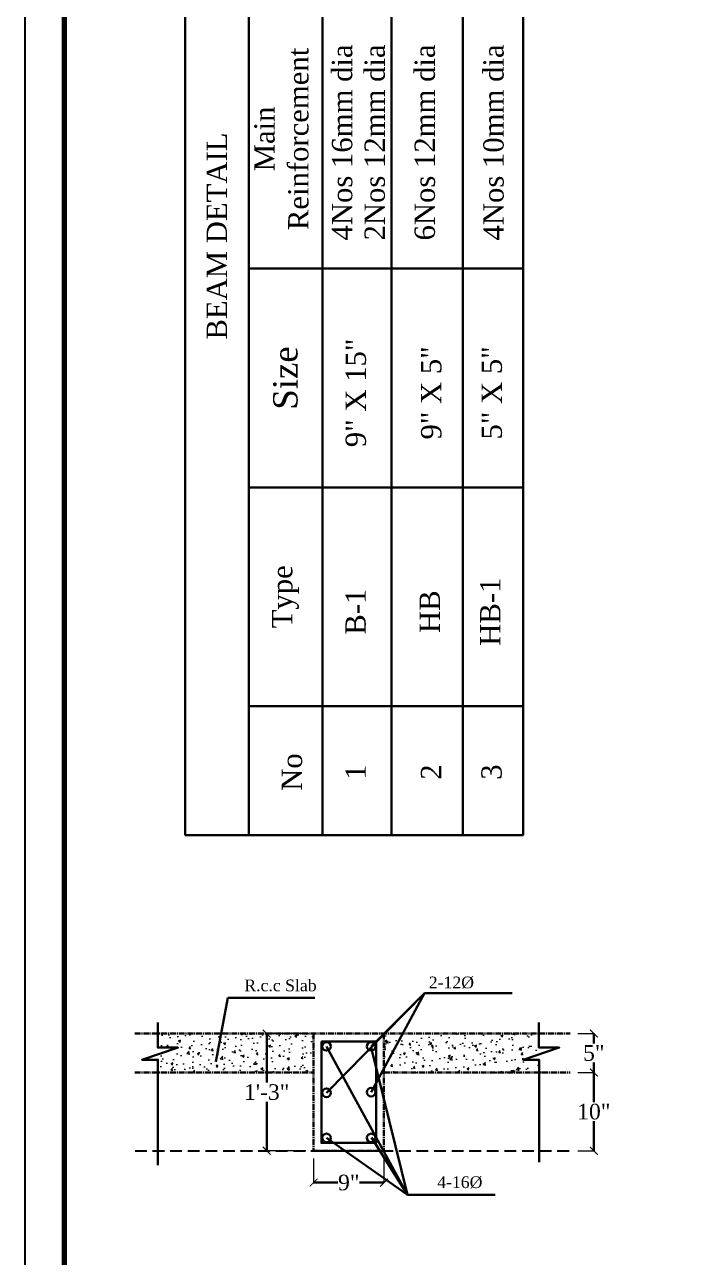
# Model space of a CAD drawing. Header units: millimetres. Extents: x -6808 to 215771, y -89660 to -16303.
# Drawn here: x 100113 to 100410, y -48018 to -47468 of the extents above; entities that cross this region are included whole.
import ezdxf

# ---------------------------------------------------------------- set-up
doc = ezdxf.new("R2010")
doc.units = ezdxf.units.MM
doc.header["$PDMODE"] = 35
doc.linetypes.add('CENTER2', pattern=[1.125, 0.75, -0.125, 0.125, -0.125])
doc.linetypes.add('DASHED', pattern=[0.75, 0.5, -0.25])
doc.layers.get('0').update_dxf_attribs({"color": 8})
doc.layers.add('beam', color=6, linetype='CENTER2', lineweight=30)
doc.layers.add('STEEL', color=1, linetype='Continuous', lineweight=30)
doc.layers.add('Beam Text', color=6, linetype='Continuous')
doc.layers.add('FORMAT', color=7, linetype='Continuous')
doc.layers.add('wall hatch', color=7, linetype='Continuous', lineweight=9, true_color=0x4a4a4a)
doc.styles.get("Standard").update_dxf_attribs({"font": 'times.ttf'})
doc.dimstyles.new('DIM-120', dxfattribs={"dimtxt": 6, "dimasz": 3, "dimexe": 0, "dimexo": 6, "dimgap": 0, "dimtad": 0, "dimtih": 1, "dimtoh": 1, "dimzin": 0, "dimdsep": 46, "dimlunit": 4, "dimtxsty": 'Standard', "dimblk": 'ARCHTICK', "dimcen": 0, "dimclrd": 256, "dimclre": 256, "dimclrt": 256, "dimadec": 0, "dimazin": 0, "dimtfac": 1, "dimtofl": 0, "dimtmove": 1, "dimatfit": 0, "dimfxl": 1, "dimtolj": 1, "dimtzin": 0, "dimlwe": -1, "dimarcsym": 0})

# ---------------------------------------------------------------- blocks, each defined once
blk = doc.blocks.new('_ARCHTICK')
at = {"color": 0, "linetype": 'ByBlock', "const_width": 0.15}
blk.add_lwpolyline([(-0.5, -0.5), (0.5, 0.5)], dxfattribs=at)
blk = doc.blocks.new('*D199')
at = {"layer": 'Defpoints', "color": 0, "ltscale": 2, "transparency": 16777216}
for p in [(19.91, 16.85), (13.91, 1.85), (19.91, 1.85)]:
    blk.add_point(p, dxfattribs=at)
at = {"layer": 'STEEL', "lineweight": 18, "ltscale": 2, "transparency": 16777216}
for p, q in [((18.91, 16.85), (13.91, 16.85)), ((18.91, 1.85), (13.91, 1.85))]:
    blk.add_line(p, q, dxfattribs=at)
at = {"layer": 'STEEL', "lineweight": -2, "ltscale": 2, "transparency": 16777216}
for p, q in [((13.91, 16.85), (13.91, 10.57)), ((13.91, 1.85), (13.91, 8.13))]:
    blk.add_line(p, q, dxfattribs=at)
for p, rotation in [((13.91, 16.85), 90), ((13.91, 1.85), 270)]:
    blk.add_blockref('_ARCHTICK', p, dxfattribs=dict(at, rotation=rotation))
at = {"layer": 'STEEL', "lineweight": 18, "ltscale": 2, "transparency": 16777216, "insert": (13.91, 9.35), "char_height": 2, "attachment_point": 5}
blk.add_mtext('\\A1;1\'-3"', dxfattribs=at)
blk = doc.blocks.new('*D200')
at = {"layer": 'Defpoints', "color": 0, "ltscale": 2, "transparency": 16777216}
for p in [(19.91, 1.85), (28.91, 1.85), (28.91, -2.22)]:
    blk.add_point(p, dxfattribs=at)
at = {"layer": 'STEEL', "lineweight": 18, "ltscale": 2, "transparency": 16777216}
for p, q in [((19.91, 0.85), (19.91, -2.22)), ((28.91, 0.85), (28.91, -2.22))]:
    blk.add_line(p, q, dxfattribs=at)
at = {"layer": 'STEEL', "lineweight": -2, "ltscale": 2, "transparency": 16777216}
for p, q in [((19.91, -2.22), (23.03, -2.22)), ((28.91, -2.22), (25.8, -2.22))]:
    blk.add_line(p, q, dxfattribs=at)
at = {"layer": 'STEEL', "lineweight": -2, "ltscale": 2, "transparency": 16777216, "rotation": 180}
blk.add_blockref('_ARCHTICK', (19.91, -2.22), dxfattribs=at)
at = {"layer": 'STEEL', "lineweight": -2, "ltscale": 2, "transparency": 16777216}
blk.add_blockref('_ARCHTICK', (28.91, -2.22), dxfattribs=at)
at = {"layer": 'STEEL', "lineweight": 18, "ltscale": 2, "transparency": 16777216, "insert": (24.41, -2.22), "char_height": 2, "attachment_point": 5}
blk.add_mtext('\\A1;9"', dxfattribs=at)
blk = doc.blocks.new('*D201')
at = {"layer": 'Defpoints', "color": 0, "ltscale": 2, "transparency": 16777216}
for p in [(52.72, 16.85), (55.75, 16.85), (52.72, 11.85)]:
    blk.add_point(p, dxfattribs=at)
at = {"layer": 'STEEL', "lineweight": 18, "ltscale": 2, "transparency": 16777216}
for p, q in [((53.72, 16.85), (55.75, 16.85)), ((53.72, 11.85), (55.75, 11.85))]:
    blk.add_line(p, q, dxfattribs=at)
at = {"layer": 'STEEL', "lineweight": -2, "ltscale": 2, "transparency": 16777216}
for p, q in [((55.75, 16.85), (55.75, 15.57)), ((55.75, 11.85), (55.75, 13.13))]:
    blk.add_line(p, q, dxfattribs=at)
for p, rotation in [((55.75, 16.85), 90), ((55.75, 11.85), 270)]:
    blk.add_blockref('_ARCHTICK', p, dxfattribs=dict(at, rotation=rotation))
at = {"layer": 'STEEL', "lineweight": 18, "ltscale": 2, "transparency": 16777216, "insert": (55.75, 14.35), "char_height": 2, "attachment_point": 5}
blk.add_mtext('\\A1;5"', dxfattribs=at)
blk = doc.blocks.new('*D1149')
at = {"layer": 'Defpoints', "color": 0, "ltscale": 2, "transparency": 16777216}
for p in [(52.72, 11.85), (52.72, 1.85), (55.75, 1.85)]:
    blk.add_point(p, dxfattribs=at)
at = {"layer": 'STEEL', "lineweight": 18, "ltscale": 2, "transparency": 16777216}
for p, q in [((53.72, 11.85), (55.75, 11.85)), ((53.72, 1.85), (55.75, 1.85))]:
    blk.add_line(p, q, dxfattribs=at)
at = {"layer": 'STEEL', "lineweight": -2, "ltscale": 2, "transparency": 16777216}
for p, q in [((55.75, 11.85), (55.75, 8.07)), ((55.75, 1.85), (55.75, 5.63))]:
    blk.add_line(p, q, dxfattribs=at)
for p, rotation in [((55.75, 11.85), 90), ((55.75, 1.85), 270)]:
    blk.add_blockref('_ARCHTICK', p, dxfattribs=dict(at, rotation=rotation))
at = {"layer": 'STEEL', "lineweight": 18, "ltscale": 2, "transparency": 16777216, "insert": (55.75, 6.85), "char_height": 2, "attachment_point": 5}
blk.add_mtext('\\A1;10"', dxfattribs=at)
blk = doc.blocks.new('A$C078B3E45')
at = {"layer": 'wall hatch', "ltscale": 2}
h = blk.add_hatch(dxfattribs=at)
h.set_pattern_fill('AR-CONC', color=256, scale=0.4, style=0)
h.set_pattern_definition([(50, (-81997.889, 34496.2954), (2.86904073, -0.25100854), [0.3, -3.3]), (355, (-81997.889, 34496.2954), (-0.55500533, 3.00876853), [0.24, -2.64]), (100.4514, (-81997.65, 34496.2745), (2.31403753, 2.75775817), [0.25496076, -2.80456845]), (46.1842, (-81997.889, 34497.0954), (4.2689642, -0.66207606), [0.45, -4.95]), (96.6356, (-81997.5333, 34497.0403), (3.73865082, 3.89647148), [0.38244115, -4.206852]), (351.1842, (-81997.889, 34497.0954), (3.73864778, 3.8964744), [0.36, -3.96]), (21, (-81997.489, 34496.8954), (2.38762821, -1.61047556), [0.3, -3.3]), (326, (-81997.489, 34496.8954), (0.97326133, 2.90060018), [0.24, -2.64]), (71.4514, (-81997.29, 34496.7612), (3.36089051, 1.29012199), [0.25496076, -2.80456845]), (37.5, (-81997.889, 34496.2954), (0.048639421, 1.331575415), [0, -2.608, 0, -2.68, 0, -2.65]), (7.5, (-81997.889, 34496.2954), (1.05227815, 1.577646848), [0, -1.528, 0, -2.548, 0, -1.01]), (327.5, (-81998.781, 34496.2954), (2.135289745, -0.090219487), [0, -1, 0, -3.12, 0, -4.14]), (317.5, (-81999.181, 34496.2954), (2.332744677, 0.40041993), [0, -1.3, 0, -2.072, 0, -2.94])])
h.paths.add_polyline_path([(19.913, 16.851), (-0.03, 16.851), (-0.03, 15.045), (2.571, 15.045), (-2.043, 13.488), (0, 13.488), (0, 11.851), (19.913, 11.851)])
h.paths.add_polyline_path([(48.748, 13.488), (46.705, 13.488), (51.319, 15.045), (48.718, 15.045), (48.718, 16.851), (28.913, 16.851), (28.913, 11.851), (48.748, 11.851)])
at = {"layer": 'beam'}
for p, q in [((-2.969, 16.851), (52.723, 16.851)), ((19.913, 16.851), (19.913, 1.851)), ((28.913, 16.851), (28.913, 1.851)), ((-2.969, 11.851), (19.913, 11.851)), ((28.913, 11.851), (52.723, 11.851)), ((19.913, 1.851), (28.913, 1.851))]:
    blk.add_line(p, q, dxfattribs=at)
at = {"layer": 'STEEL', "linetype": 'DASHED', "lineweight": 25, "ltscale": 3}
blk.add_line((-2.922, 1.851), (52.723, 1.851), dxfattribs=at)
at = {"layer": 'STEEL', "ltscale": 2}
for points in [[(-0.03, 18.276), (-0.03, 15.045), (2.571, 15.045), (-2.043, 13.488), (0, 13.488), (0, 0)], [(48.718, 18.276), (48.718, 15.045), (51.319, 15.045), (46.705, 13.488), (48.748, 13.488), (48.748, 0.385)]]:
    blk.add_lwpolyline(points, dxfattribs=at)
blk.add_lwpolyline([(20.913, 15.851), (27.913, 15.851), (27.913, 2.851), (20.913, 2.851)], close=True, dxfattribs=at)
for centre in [(21.562, 15.213), (27.264, 15.213), (21.562, 9.271), (27.264, 9.353), (21.562, 3.488), (27.264, 3.488)]:
    blk.add_circle(centre, 0.551, dxfattribs=at)
at = {"layer": 'STEEL', "color": 0, "linetype": 'Continuous', "lineweight": 30, "ltscale": 40, "char_height": 1.5, "width": 47.9848, "attachment_point": 1}
for s, insert in [('R.c.c Slab', (11.047, 23.761)), ('2-12%%C', (34.64, 24.14)), ('4-16%%C', (35.716, -1.42))]:
    blk.add_mtext(s, dxfattribs=dict(at, insert=insert))
at = {"layer": 'STEEL', "lineweight": 18, "ltscale": 2}
for base, p1, p2, picture, middle in [((13.911, 1.851), (19.913, 16.851), (19.913, 1.851), '*D199', (13.911, 9.351)), ((55.747, 16.851), (52.723, 11.851), (52.723, 16.851), '*D201', (55.747, 14.351)), ((55.747, 1.851), (52.723, 11.851), (52.723, 1.851), '*D1149', (55.747, 6.851))]:
    dim = blk.add_linear_dim(base=base, p1=p1, p2=p2, angle=90, dimstyle='DIM-120', override={"dimtxt": 2, "dimasz": 1, "dimexo": 1, "dimgap": 0.2, "dimlwe": 18}, dxfattribs=at)
    dim.commit()
    dim.dimension.update_dxf_attribs({"geometry": picture, "text_midpoint": middle})
dim = blk.add_linear_dim(base=(28.913, -2.219), p1=(19.913, 1.851), p2=(28.913, 1.851), dimstyle='DIM-120', override={"dimtxt": 2, "dimasz": 1, "dimexo": 1, "dimgap": 0.2, "dimlwe": 18}, dxfattribs=at)
dim.commit()
dim.dimension.update_dxf_attribs({"geometry": '*D200', "text_midpoint": (24.413, -2.219)})
for points in [[(7.425, 13.22), (8.948, 21.406), (20.078, 21.406)], [(21.562, 9.271), (34.078, 22.027)], [(27.264, 15.213), (34.078, 22.027), (45.319, 22.027)], [(27.264, 9.353), (34.078, 22.027)], [(21.562, 15.213), (31.912, -3.807)], [(27.264, 15.082), (31.912, -3.807)], [(21.562, 3.488), (31.912, -3.807)], [(27.315, 3.563), (31.912, -3.807), (43.119, -3.807)]]:
    blk.add_leader(points, dimstyle='DIM-120', override={"dimasz": 1}, dxfattribs=at)

msp = doc.modelspace()

# ---------------------------------------------------------------- linework, layer by layer
at = {"layer": 'Beam Text', "lineweight": 30, "ltscale": 5}
for p, q in [((100184.402, -47829.879), (100184.402, -47209.319)), ((100212.726, -47577.167), (100212.726, -47306.883)), ((100245.564, -47577.167), (100245.564, -47306.883)), ((100276.43, -47577.167), (100276.43, -47306.883)), ((100308.109, -47577.167), (100308.109, -47306.883)), ((100335.08, -47577.167), (100335.08, -47306.883)), ((100212.726, -47674.731), (100212.726, -47577.167)), ((100212.726, -47577.167), (100245.564, -47577.167)), ((100245.564, -47577.167), (100335.08, -47577.167)), ((100245.564, -47772.295), (100245.564, -47577.167)), ((100276.165, -47577.167), (100335.08, -47577.167)), ((100276.43, -47674.731), (100276.43, -47577.167)), ((100308.109, -47674.731), (100308.109, -47577.167)), ((100335.08, -47674.731), (100335.08, -47577.167)), ((100212.726, -47772.295), (100212.726, -47674.731)), ((100212.726, -47674.731), (100245.564, -47674.731)), ((100245.564, -47674.731), (100335.08, -47674.731)), ((100276.165, -47674.731), (100335.08, -47674.731)), ((100276.43, -47772.295), (100276.43, -47674.731)), ((100308.109, -47772.295), (100308.109, -47674.731)), ((100335.08, -47772.295), (100335.08, -47674.731)), ((100212.726, -47829.879), (100212.726, -47772.295)), ((100335.08, -47772.295), (100212.726, -47772.295)), ((100335.08, -47772.295), (100245.299, -47772.295)), ((100276.43, -47829.879), (100276.43, -47772.295)), ((100308.109, -47829.879), (100308.109, -47772.295)), ((100335.08, -47829.879), (100335.08, -47772.295)), ((100184.402, -47829.879), (100212.726, -47829.879)), ((100212.726, -47829.879), (100245.564, -47829.879)), ((100245.564, -47829.879), (100308.109, -47829.879)), ((100276.165, -47829.879), (100335.08, -47829.879))]:
    msp.add_line(p, q, dxfattribs=at)
at = {"layer": 'Beam Text', "linetype": 'ByBlock', "lineweight": 30, "ltscale": 2}
msp.add_line((100245.564, -47829.879), (100245.564, -47772.295), dxfattribs=at)
at = {"layer": 'FORMAT', "color": 0}
msp.add_lwpolyline([(100112.89, -47020.609), (100112.89, -48213.724), (100953.111, -48213.724), (100953.111, -47020.609)], close=True, dxfattribs=at)
msp.add_lwpolyline([(100112.89, -47020.609), (100112.89, -48213.724), (100953.111, -48213.724), (100953.111, -47020.609)], close=True, dxfattribs=at)
at = {"layer": 'FORMAT', "color": 0, "const_width": 2.464}
msp.add_lwpolyline([(100130.574, -47038.294), (100130.574, -48196.039), (100935.427, -48196.039), (100935.427, -47038.294)], close=True, dxfattribs=at)
msp.add_lwpolyline([(100130.574, -47038.294), (100130.574, -48196.039), (100935.427, -48196.039), (100935.427, -47038.294)], close=True, dxfattribs=at)

# ---------------------------------------------------------------- block references
at = {"layer": 'beam', "color": 8, "ltscale": 2, "xscale": 3.484799999999999, "yscale": 3.484799999999999, "zscale": 3.484799999999999}
msp.add_blockref('A$C078B3E45', (100172.28, -47977.001), dxfattribs=at)

# ---------------------------------------------------------------- texts
at = {"layer": 'Beam Text', "linetype": 'ByBlock', "lineweight": 30, "ltscale": 2, "width": 97.34658, "attachment_point": 5, "rotation": 90}
for s, insert, char_height in [('{\\fTimes New Roman|b0|i0|c0|p18;Main Reinforcement}', (100227.374, -47519.338), 9.05898), ('4Nos 16mm dia', (100254.428, -47520.915), 9.05898), ('2Nos 12mm dia', (100268.965, -47520.915), 9.05898), ('6Nos 12mm dia', (100291.278, -47520.915), 9.05898), ('4Nos 10mm dia', (100321.908, -47520.915), 9.05898), ('{\\fTimes New Roman|b0|i0|c0|p18;BEAM DETAIL}', (100198.564, -47562.661), 9.05898), ('{\\fTimes New Roman|b0|i0|c0|p18;9" X 15"}', (100260.52, -47632.601), 9.05898), ('9" X 5"', (100294.146, -47632.601), 9.059), ('5" X 5"', (100321.118, -47632.601), 9.059), ('{\\fTimes New Roman|b0|i0|c0|p18;Type}', (100229.145, -47723.513), 9.05898), ('HB-1', (100320.416, -47730.165), 9.059), ('{\\fTimes New Roman|b0|i0|c0|p18;B-1}', (100260.408, -47730.165), 9.05898), ('HB', (100293.445, -47730.165), 9.059), ('{\\fTimes New Roman|b0|i0|c0|p18;No}', (100232.078, -47801.693), 9.05898), ('{\\fTimes New Roman|b0|i0|c0|p18;1}', (100260.408, -47801.693), 9.05898), ('{\\fTimes New Roman|b0|i0|c0|p18;2}', (100294.035, -47801.693), 9.05898), ('{\\fTimes New Roman|b0|i0|c0|p18;3}', (100321.006, -47801.693), 9.05898)]:
    msp.add_mtext(s, dxfattribs=dict(at, insert=insert, char_height=char_height))
at = {"layer": 'Beam Text', "lineweight": 30, "ltscale": 5, "insert": (100229.145, -47625.949), "char_height": 10.87078, "width": 97.34658, "attachment_point": 5, "rotation": 90}
msp.add_mtext('{\\fTimes New Roman|b0|i0|c0|p18;Size}', dxfattribs=at)

doc.saveas('drawing.dxf')
